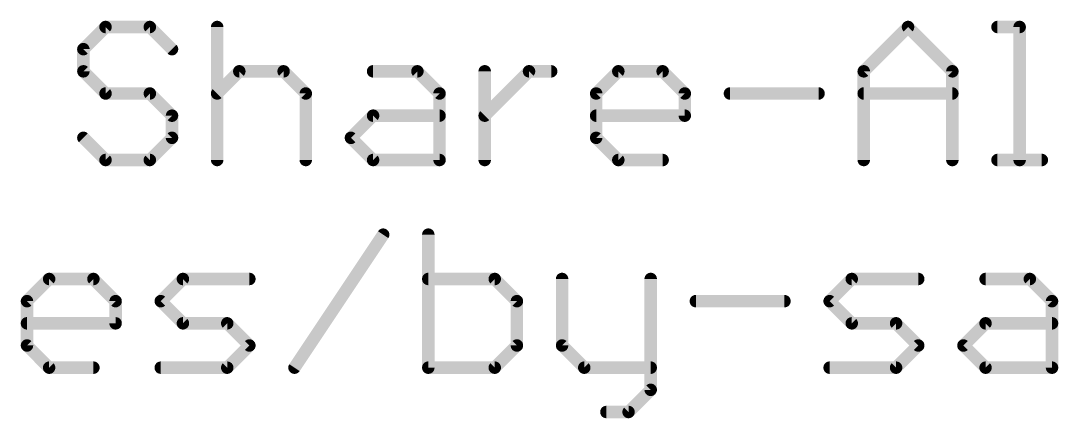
# Model space of a CAD drawing. Extents: x -29 to 78, y -18 to 17.
# Drawn here: x 43.54 to 56.23, y -15.78 to -10.92 of the extents above; entities that cross this region are included whole.
import ezdxf

# ---------------------------------------------------------------- set-up
doc = ezdxf.new("R2010")
doc.units = 0
doc.layers.add('51', color=53, linetype='CONTINUOUS')

msp = doc.modelspace()

# ---------------------------------------------------------------- linework, layer by layer
at = {"layer": '51', "const_width": 0.1524}
for points in [[(44.5744, -10.9968), (44.3032, -11.268)], [(45.1167, -10.9968), (44.5744, -10.9968)], [(45.3879, -11.268), (45.1167, -10.9968)], [(45.9404, -10.9968), (45.9404, -12.6238)], [(53.8533, -11.5391), (54.3956, -10.9968)], [(54.3956, -10.9968), (54.9379, -11.5391)], [(55.4904, -10.9968), (55.7616, -10.9968)], [(55.7616, -10.9968), (55.7616, -12.6238)], [(44.3032, -11.268), (44.3032, -11.5391)], [(44.3032, -11.5391), (44.5744, -11.8103)], [(45.9404, -11.8103), (46.2115, -11.5391)], [(46.2115, -11.5391), (46.7538, -11.5391)], [(46.7538, -11.5391), (47.025, -11.8103)], [(47.8487, -11.5391), (48.391, -11.5391)], [(48.391, -11.5391), (48.6622, -11.8103)], [(49.2147, -12.6238), (49.2147, -11.5391)], [(49.2147, -12.0815), (49.757, -11.5391)], [(49.757, -11.5391), (50.0282, -11.5391)], [(50.579, -11.8103), (50.8501, -11.5391)], [(50.8501, -11.5391), (51.3925, -11.5391)], [(51.3925, -11.5391), (51.6636, -11.8103)], [(53.8533, -12.6238), (53.8533, -11.5391)], [(54.9379, -11.5391), (54.9379, -12.6238)], [(44.5744, -11.8103), (45.1167, -11.8103)], [(45.1167, -11.8103), (45.3879, -12.0815)], [(47.025, -11.8103), (47.025, -12.6238)], [(48.6622, -11.8103), (48.6622, -12.6238)], [(50.579, -12.3526), (50.579, -11.8103)], [(51.6636, -11.8103), (51.6636, -12.0815)], [(52.2161, -11.8103), (53.3008, -11.8103)], [(53.8533, -11.8103), (54.9379, -11.8103)], [(45.3879, -12.0815), (45.3879, -12.3526)], [(47.5775, -12.3526), (47.8487, -12.0815)], [(47.8487, -12.0815), (48.6622, -12.0815)], [(51.6636, -12.0815), (50.579, -12.0815)], [(44.5744, -12.6238), (44.3032, -12.3526)], [(45.3879, -12.3526), (45.1167, -12.6238)], [(47.8487, -12.6238), (47.5775, -12.3526)], [(50.8501, -12.6238), (50.579, -12.3526)], [(45.1167, -12.6238), (44.5744, -12.6238)], [(48.6622, -12.6238), (47.8487, -12.6238)], [(51.3925, -12.6238), (50.8501, -12.6238)], [(55.4904, -12.6238), (56.0328, -12.6238)], [(46.8873, -15.1638), (47.972, -13.5368)], [(48.5245, -13.5368), (48.5245, -15.1638)], [(43.613, -14.3503), (43.8842, -14.0791)], [(43.8842, -14.0791), (44.4265, -14.0791)], [(44.4265, -14.0791), (44.6977, -14.3503)], [(45.2502, -14.3503), (45.5213, -14.0791)], [(45.5213, -14.0791), (46.3348, -14.0791)], [(49.338, -14.0791), (48.5245, -14.0791)], [(49.6092, -14.3503), (49.338, -14.0791)], [(50.1617, -14.0791), (50.1617, -14.8926)], [(51.2463, -14.0791), (51.2463, -15.435)], [(53.436, -14.3503), (53.7071, -14.0791)], [(53.7071, -14.0791), (54.5206, -14.0791)], [(55.3443, -14.0791), (55.8866, -14.0791)], [(55.8866, -14.0791), (56.1578, -14.3503)], [(43.613, -14.8926), (43.613, -14.3503)], [(44.6977, -14.3503), (44.6977, -14.6215)], [(45.5213, -14.6215), (45.2502, -14.3503)], [(49.6092, -14.8926), (49.6092, -14.3503)], [(51.7988, -14.3503), (52.8835, -14.3503)], [(53.7071, -14.6215), (53.436, -14.3503)], [(56.1578, -14.3503), (56.1578, -15.1638)], [(44.6977, -14.6215), (43.613, -14.6215)], [(46.0637, -14.6215), (45.5213, -14.6215)], [(46.3348, -14.8926), (46.0637, -14.6215)], [(54.2495, -14.6215), (53.7071, -14.6215)], [(54.5206, -14.8926), (54.2495, -14.6215)], [(55.0731, -14.8926), (55.3443, -14.6215)], [(55.3443, -14.6215), (56.1578, -14.6215)], [(43.8842, -15.1638), (43.613, -14.8926)], [(46.0637, -15.1638), (46.3348, -14.8926)], [(49.338, -15.1638), (49.6092, -14.8926)], [(50.1617, -14.8926), (50.4328, -15.1638)], [(54.2495, -15.1638), (54.5206, -14.8926)], [(55.3443, -15.1638), (55.0731, -14.8926)], [(44.4265, -15.1638), (43.8842, -15.1638)], [(45.2502, -15.1638), (46.0637, -15.1638)], [(48.5245, -15.1638), (49.338, -15.1638)], [(50.4328, -15.1638), (51.2463, -15.1638)], [(53.436, -15.1638), (54.2495, -15.1638)], [(56.1578, -15.1638), (55.3443, -15.1638)], [(51.2463, -15.435), (50.9751, -15.7061)], [(50.9751, -15.7061), (50.704, -15.7061)]]:
    msp.add_lwpolyline(points, dxfattribs=at)
at = {"layer": '51', "const_width": 0.0762}
for points in [[(44.5744, -10.9587, 1), (44.5744, -11.0349)], [(44.6013, -11.0238, 1), (44.5474, -10.9699)], [(45.1436, -10.9699, 1), (45.0898, -11.0238)], [(45.1167, -11.0349, 1), (45.1167, -10.9587)], [(45.9785, -10.9968, 1), (45.9023, -10.9968)], [(54.4225, -10.9699, 1), (54.3687, -11.0238)], [(54.4225, -11.0238, 1), (54.3687, -10.9699)], [(55.4904, -10.9587, 1), (55.4904, -11.0349)], [(55.7997, -10.9968, 1), (55.7235, -10.9968)], [(55.7616, -11.0349, 1), (55.7616, -10.9587)], [(44.3413, -11.268, 1), (44.2651, -11.268)], [(44.2763, -11.241, 1), (44.3301, -11.2949)], [(45.3609, -11.2949, 1), (45.4148, -11.241)], [(44.3301, -11.5122, 1), (44.2763, -11.5661)], [(44.2651, -11.5391, 1), (44.3413, -11.5391)], [(46.2115, -11.501, 1), (46.2115, -11.5772)], [(46.2385, -11.5661, 1), (46.1846, -11.5122)], [(46.7808, -11.5122, 1), (46.7269, -11.5661)], [(46.7538, -11.5772, 1), (46.7538, -11.501)], [(47.8487, -11.501, 1), (47.8487, -11.5772)], [(48.4179, -11.5122, 1), (48.3641, -11.5661)], [(48.391, -11.5772, 1), (48.391, -11.501)], [(49.2528, -11.5391, 1), (49.1766, -11.5391)], [(49.757, -11.501, 1), (49.757, -11.5772)], [(49.7839, -11.5661, 1), (49.7301, -11.5122)], [(50.0282, -11.5772, 1), (50.0282, -11.501)], [(50.8501, -11.501, 1), (50.8501, -11.5772)], [(50.8771, -11.5661, 1), (50.8232, -11.5122)], [(51.4194, -11.5122, 1), (51.3655, -11.5661)], [(51.3925, -11.5772, 1), (51.3925, -11.501)], [(53.8263, -11.5122, 1), (53.8802, -11.5661)], [(53.8914, -11.5391, 1), (53.8152, -11.5391)], [(54.976, -11.5391, 1), (54.8998, -11.5391)], [(54.911, -11.5661, 1), (54.9649, -11.5122)], [(44.5744, -11.7722, 1), (44.5744, -11.8484)], [(44.5474, -11.8372, 1), (44.6013, -11.7834)], [(45.1436, -11.7834, 1), (45.0897, -11.8372)], [(45.1167, -11.8484, 1), (45.1167, -11.7722)], [(45.9134, -11.7834, 1), (45.9673, -11.8372)], [(47.0631, -11.8103, 1), (46.9869, -11.8103)], [(46.9981, -11.8372, 1), (47.052, -11.7834)], [(48.7003, -11.8103, 1), (48.6241, -11.8103)], [(48.6352, -11.8372, 1), (48.6891, -11.7834)], [(50.6171, -11.8103, 1), (50.5409, -11.8103)], [(50.552, -11.7834, 1), (50.6059, -11.8372)], [(51.7017, -11.8103, 1), (51.6255, -11.8103)], [(51.6367, -11.8372, 1), (51.6906, -11.7834)], [(52.2161, -11.7722, 1), (52.2161, -11.8484)], [(53.3008, -11.8484, 1), (53.3008, -11.7722)], [(53.8533, -11.7722, 1), (53.8533, -11.8484)], [(54.9379, -11.8484, 1), (54.9379, -11.7722)], [(45.426, -12.0815, 1), (45.3498, -12.0815)], [(45.3609, -12.1084, 1), (45.4148, -12.0545)], [(47.8487, -12.0434, 1), (47.8487, -12.1196)], [(47.8756, -12.1084, 1), (47.8217, -12.0545)], [(48.6622, -12.1196, 1), (48.6622, -12.0434)], [(49.1877, -12.0545, 1), (49.2416, -12.1084)], [(50.579, -12.0434, 1), (50.579, -12.1196)], [(51.6255, -12.0815, 1), (51.7017, -12.0815)], [(51.6636, -12.1196, 1), (51.6636, -12.0434)], [(44.3301, -12.3257, 1), (44.2763, -12.3796)], [(45.3498, -12.3526, 1), (45.426, -12.3526)], [(45.4148, -12.3796, 1), (45.3609, -12.3257)], [(47.6045, -12.3257, 1), (47.5506, -12.3796)], [(47.5506, -12.3257, 1), (47.6045, -12.3796)], [(50.6059, -12.3257, 1), (50.552, -12.3796)], [(50.5409, -12.3526, 1), (50.6171, -12.3526)], [(44.5744, -12.5857, 1), (44.5744, -12.6619)], [(44.5474, -12.6507, 1), (44.6013, -12.5969)], [(45.0898, -12.5969, 1), (45.1436, -12.6507)], [(45.1167, -12.6619, 1), (45.1167, -12.5857)], [(47.8487, -12.5857, 1), (47.8487, -12.6619)], [(47.8217, -12.6507, 1), (47.8756, -12.5969)], [(48.6622, -12.6619, 1), (48.6622, -12.5857)], [(50.8501, -12.5857, 1), (50.8501, -12.6619)], [(50.8232, -12.6507, 1), (50.8771, -12.5969)], [(51.3925, -12.6619, 1), (51.3925, -12.5857)], [(55.4904, -12.5857, 1), (55.4904, -12.6619)], [(56.0328, -12.6619, 1), (56.0328, -12.5857)], [(45.9023, -12.6238, 1), (45.9785, -12.6238)], [(46.9869, -12.6238, 1), (47.0631, -12.6238)], [(48.6241, -12.6238, 1), (48.7003, -12.6238)], [(49.1766, -12.6238, 1), (49.2528, -12.6238)], [(53.8152, -12.6238, 1), (53.8914, -12.6238)], [(54.8998, -12.6238, 1), (54.976, -12.6238)], [(55.7235, -12.6238, 1), (55.7997, -12.6238)], [(48.0037, -13.5579, 1), (47.9403, -13.5157)], [(48.5626, -13.5368, 1), (48.4864, -13.5368)], [(43.8842, -14.041, 1), (43.8842, -14.1172)], [(43.9111, -14.1061, 1), (43.8572, -14.0522)], [(44.4535, -14.0522, 1), (44.3996, -14.1061)], [(44.4265, -14.1172, 1), (44.4265, -14.041)], [(45.5213, -14.041, 1), (45.5213, -14.1172)], [(45.5483, -14.1061, 1), (45.4944, -14.0522)], [(46.3348, -14.1172, 1), (46.3348, -14.041)], [(48.5245, -14.041, 1), (48.5245, -14.1172)], [(49.3649, -14.0522, 1), (49.311, -14.1061)], [(49.338, -14.1172, 1), (49.338, -14.041)], [(50.1998, -14.0791, 1), (50.1236, -14.0791)], [(51.2844, -14.0791, 1), (51.2082, -14.0791)], [(53.7071, -14.041, 1), (53.7071, -14.1172)], [(53.7341, -14.1061, 1), (53.6802, -14.0522)], [(54.5206, -14.1172, 1), (54.5206, -14.041)], [(55.3443, -14.041, 1), (55.3443, -14.1172)], [(55.9136, -14.0522, 1), (55.8597, -14.1061)], [(55.8866, -14.1172, 1), (55.8866, -14.041)], [(43.6511, -14.3503, 1), (43.5749, -14.3503)], [(43.5861, -14.3234, 1), (43.64, -14.3772)], [(44.7358, -14.3503, 1), (44.6596, -14.3503)], [(44.6707, -14.3772, 1), (44.7246, -14.3234)], [(45.2771, -14.3234, 1), (45.2232, -14.3772)], [(45.2232, -14.3234, 1), (45.2771, -14.3772)], [(49.6473, -14.3503, 1), (49.5711, -14.3503)], [(49.5822, -14.3772, 1), (49.6361, -14.3234)], [(51.7988, -14.3122, 1), (51.7988, -14.3884)], [(52.8835, -14.3884, 1), (52.8835, -14.3122)], [(53.4629, -14.3234, 1), (53.409, -14.3772)], [(53.409, -14.3234, 1), (53.4629, -14.3772)], [(56.1959, -14.3503, 1), (56.1197, -14.3503)], [(56.1308, -14.3772, 1), (56.1847, -14.3234)], [(43.613, -14.5834, 1), (43.613, -14.6596)], [(44.6596, -14.6215, 1), (44.7358, -14.6215)], [(44.6977, -14.6596, 1), (44.6977, -14.5834)], [(45.5213, -14.5834, 1), (45.5213, -14.6596)], [(45.4944, -14.6484, 1), (45.5483, -14.5945)], [(46.0906, -14.5945, 1), (46.0367, -14.6484)], [(46.0637, -14.6596, 1), (46.0637, -14.5834)], [(53.7071, -14.5834, 1), (53.7071, -14.6596)], [(53.6802, -14.6484, 1), (53.7341, -14.5945)], [(54.2764, -14.5945, 1), (54.2225, -14.6484)], [(54.2495, -14.6596, 1), (54.2495, -14.5834)], [(55.3443, -14.5834, 1), (55.3443, -14.6596)], [(55.3712, -14.6484, 1), (55.3173, -14.5945)], [(56.1578, -14.6596, 1), (56.1578, -14.5834)], [(43.64, -14.8657, 1), (43.5861, -14.9196)], [(43.5749, -14.8926, 1), (43.6511, -14.8926)], [(46.3618, -14.9196, 1), (46.3079, -14.8657)], [(46.3079, -14.9196, 1), (46.3618, -14.8657)], [(49.5711, -14.8926, 1), (49.6473, -14.8926)], [(49.6361, -14.9196, 1), (49.5822, -14.8657)], [(50.1886, -14.8657, 1), (50.1347, -14.9196)], [(50.1236, -14.8926, 1), (50.1998, -14.8926)], [(54.5476, -14.9196, 1), (54.4937, -14.8657)], [(54.4937, -14.9196, 1), (54.5476, -14.8657)], [(55.1001, -14.8657, 1), (55.0462, -14.9196)], [(55.0462, -14.8657, 1), (55.1001, -14.9196)], [(43.8842, -15.1257, 1), (43.8842, -15.2019)], [(43.8572, -15.1907, 1), (43.9111, -15.1369)], [(44.4265, -15.2019, 1), (44.4265, -15.1257)], [(45.2502, -15.1257, 1), (45.2502, -15.2019)], [(46.0367, -15.1369, 1), (46.0906, -15.1907)], [(46.0637, -15.2019, 1), (46.0637, -15.1257)], [(46.8556, -15.1427, 1), (46.919, -15.1849)], [(48.5245, -15.1257, 1), (48.5245, -15.2019)], [(49.311, -15.1369, 1), (49.3649, -15.1907)], [(49.338, -15.2019, 1), (49.338, -15.1257)], [(50.4328, -15.1257, 1), (50.4328, -15.2019)], [(50.4059, -15.1907, 1), (50.4598, -15.1369)], [(51.2463, -15.2019, 1), (51.2463, -15.1257)], [(53.436, -15.1257, 1), (53.436, -15.2019)], [(54.2225, -15.1369, 1), (54.2764, -15.1907)], [(54.2495, -15.2019, 1), (54.2495, -15.1257)], [(55.3443, -15.1257, 1), (55.3443, -15.2019)], [(55.3173, -15.1907, 1), (55.3712, -15.1369)], [(56.1578, -15.2019, 1), (56.1578, -15.1257)], [(48.4864, -15.1638, 1), (48.5626, -15.1638)], [(56.1197, -15.1638, 1), (56.1959, -15.1638)], [(51.2733, -15.4619, 1), (51.2194, -15.408)], [(51.2082, -15.435, 1), (51.2844, -15.435)], [(50.704, -15.668, 1), (50.704, -15.7442)], [(50.9482, -15.6792, 1), (51.0021, -15.7331)], [(50.9751, -15.7442, 1), (50.9751, -15.668)]]:
    msp.add_lwpolyline(points, format="xyb", dxfattribs=at)

doc.saveas('drawing.dxf')
